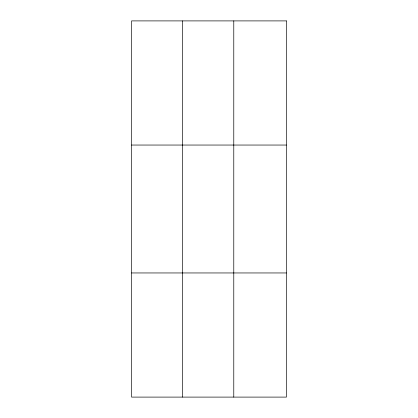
<?xml version="1.0" encoding="UTF-8"?>
<svg xmlns="http://www.w3.org/2000/svg" width="418" height="418" viewBox="0 0 418 418"><rect width="100%" height="100%" fill="white"/><g stroke="black" fill="none" stroke-linecap="round" stroke-linejoin="round"><path stroke-width="0.63" d="M182.676 397.1L182.676 20.9M233.777 397.1L233.777 20.9M131.576 145.046L286.424 145.046M131.576 272.954L286.424 272.954M286.424 20.9L286.424 397.1L131.576 397.1L131.576 20.9L286.424 20.9"/></g></svg>
